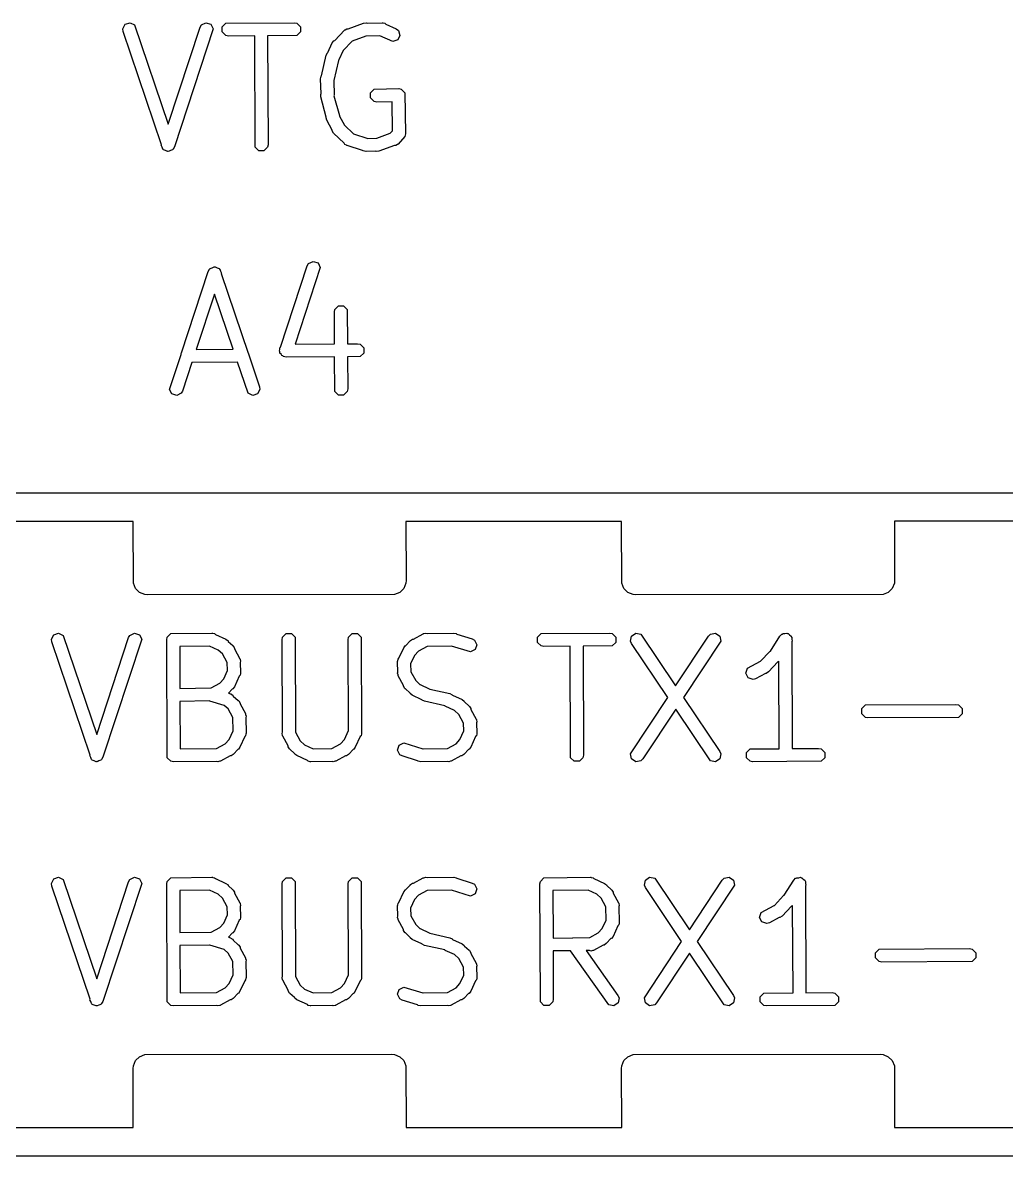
# Model space of a CAD drawing. Extents: x 134.2 to 184.8, y -90.4 to -50.
# Drawn here: x 162.55 to 167.66, y -62.69 to -56.79 of the extents above; entities that cross this region are included whole.
import ezdxf

# ---------------------------------------------------------------- set-up
doc = ezdxf.new("R2010")
doc.units = 0
doc.layers.add('BLACK', color=7, linetype='CONTINUOUS')

msp = doc.modelspace()

# ---------------------------------------------------------------- linework, layer by layer
at = {"layer": 'BLACK', "linetype": 'CONTINUOUS'}
for p, q in [((163.066516, -56.82145), (163.078496, -56.79749)), ((163.068224, -56.834999), (163.066516, -56.82145)), ((163.267285, -57.424072), (163.068224, -56.834999)), ((163.078496, -56.79749), (163.103909, -56.789019)), ((163.103909, -56.789019), (163.127869, -56.800999)), ((163.127869, -56.800999), (163.302363, -57.317372)), ((163.302363, -57.317372), (163.468224, -56.812863)), ((163.53634, -56.821449), (163.334632, -57.434999)), ((163.468224, -56.812863), (163.474987, -56.800998)), ((163.474987, -56.800998), (163.498947, -56.789018)), ((163.498947, -56.789018), (163.52436, -56.797489)), ((163.52436, -56.797489), (163.53634, -56.821449)), ((163.583378, -56.810537), (163.60232, -56.791595)), ((163.583378, -56.837325), (163.583378, -56.810537)), ((163.60232, -56.856267), (163.583378, -56.837325)), ((163.60232, -56.791595), (163.958572, -56.788931)), ((163.958572, -56.788931), (163.971966, -56.791595)), ((163.971966, -56.791595), (163.990908, -56.810537)), ((163.990908, -56.837325), (163.971966, -56.856267)), ((163.990908, -56.810537), (163.990908, -56.837325)), ((164.168482, -56.88178), (164.219537, -56.827754)), ((164.219537, -56.827754), (164.220994, -56.82678)), ((164.220994, -56.82678), (164.221354, -56.826061)), ((164.221354, -56.826061), (164.222917, -56.825494)), ((164.222917, -56.825494), (164.230892, -56.820166)), ((164.230892, -56.820166), (164.237634, -56.820166)), ((164.237634, -56.820166), (164.318932, -56.790727)), ((164.318932, -56.790727), (164.332481, -56.789019)), ((164.332481, -56.789019), (164.33656, -56.791058)), ((164.33656, -56.791058), (164.415715, -56.788931)), ((164.415715, -56.788931), (164.417434, -56.789272)), ((164.417434, -56.789272), (164.418196, -56.789019)), ((164.418196, -56.789019), (164.419763, -56.789736)), ((164.419763, -56.789736), (164.429109, -56.791595)), ((164.429109, -56.791595), (164.433567, -56.796053)), ((164.433567, -56.796053), (164.48851, -56.821197)), ((164.48851, -56.821197), (164.499298, -56.82957)), ((164.499298, -56.82957), (164.507769, -56.854983)), ((163.615714, -56.858931), (163.60232, -56.856267)), ((163.75229, -56.857909), (163.615714, -56.858931)), ((163.754807, -57.437325), (163.75229, -56.857909)), ((163.971966, -56.856267), (163.819682, -56.857405)), ((163.819682, -56.857405), (163.822143, -57.423931)), ((164.132669, -56.94462), (164.155838, -56.893992)), ((164.155838, -56.893992), (164.164211, -56.883204)), ((164.164211, -56.883204), (164.168482, -56.88178)), ((164.259227, -56.884303), (164.211892, -56.934394)), ((164.329545, -56.85884), (164.259227, -56.884303)), ((164.33, -56.858931), (164.329545, -56.85884)), ((164.403802, -56.856947), (164.33, -56.858931)), ((164.470376, -56.887414), (164.403802, -56.856947)), ((164.495789, -56.878943), (164.470376, -56.887414)), ((164.507769, -56.854983), (164.495789, -56.878943)), ((164.100198, -57.065145), (164.124617, -56.9583)), ((164.124617, -56.9583), (164.13045, -56.945952)), ((164.13045, -56.945952), (164.132669, -56.94462)), ((164.211852, -56.93442), (164.189877, -56.98244)), ((164.211892, -56.934394), (164.211852, -56.93442)), ((164.187835, -56.98507), (164.163955, -57.089563)), ((164.189877, -56.98244), (164.187835, -56.98507)), ((164.095, -57.081074), (164.097664, -57.06768)), ((164.097088, -57.15879), (164.095, -57.081074)), ((164.097664, -57.06768), (164.100198, -57.065145)), ((164.163955, -57.089563), (164.162979, -57.091627)), ((164.162979, -57.091627), (164.165, -57.166788)), ((164.354807, -57.153394), (164.373749, -57.134452)), ((164.373749, -57.134452), (164.501429, -57.131788)), ((164.501429, -57.131788), (164.514823, -57.134452)), ((164.514823, -57.134452), (164.533765, -57.153394)), ((164.095381, -57.161637), (164.097088, -57.15879)), ((164.096045, -57.175277), (164.095381, -57.161637)), ((164.124653, -57.280574), (164.096045, -57.175277)), ((164.165, -57.166788), (164.164485, -57.169373)), ((164.164485, -57.169373), (164.192527, -57.272585)), ((164.354807, -57.180182), (164.354807, -57.153394)), ((164.373749, -57.199124), (164.354807, -57.180182)), ((164.387143, -57.201788), (164.373749, -57.199124)), ((164.466845, -57.200125), (164.387143, -57.201788)), ((164.468726, -57.350821), (164.466845, -57.200125)), ((164.533765, -57.153394), (164.536429, -57.366788)), ((164.12366, -57.283555), (164.124653, -57.280574)), ((164.127267, -57.296726), (164.12366, -57.283555)), ((164.154807, -57.347366), (164.127267, -57.296726)), ((164.192527, -57.272585), (164.19265, -57.275129)), ((164.19265, -57.275129), (164.218448, -57.322565)), ((164.154807, -57.351611), (164.154807, -57.347366)), ((164.162394, -57.362966), (164.154807, -57.351611)), ((164.218398, -57.415889), (164.162394, -57.362966)), ((164.218448, -57.322565), (164.218537, -57.322891)), ((164.218537, -57.322891), (164.266132, -57.367868)), ((164.266132, -57.367868), (164.340904, -57.390677)), ((164.387597, -57.389021), (164.456837, -57.363948)), ((164.456837, -57.363948), (164.468726, -57.350821)), ((164.536429, -57.366788), (164.533765, -57.380182)), ((163.266516, -57.426412), (163.267285, -57.424072)), ((163.271327, -57.436035), (163.266516, -57.426412)), ((163.274987, -57.446864), (163.271327, -57.436035)), ((163.334632, -57.434999), (163.327869, -57.446863)), ((163.773749, -57.456267), (163.754807, -57.437325)), ((163.819479, -57.437325), (163.800537, -57.456267)), ((163.822143, -57.423931), (163.819479, -57.437325)), ((164.221354, -57.421801), (164.218398, -57.415889)), ((164.22967, -57.426541), (164.221354, -57.421801)), ((164.230892, -57.427696), (164.22967, -57.426541)), ((164.231695, -57.427696), (164.230892, -57.427696)), ((164.233218, -57.428564), (164.231695, -57.427696)), ((164.313344, -57.453005), (164.233218, -57.428564)), ((164.340904, -57.390677), (164.387143, -57.388931)), ((164.387143, -57.388931), (164.387597, -57.389021)), ((164.479509, -57.427696), (164.398211, -57.457135)), ((164.486251, -57.427696), (164.479509, -57.427696)), ((164.494227, -57.422366), (164.486251, -57.427696)), ((164.495789, -57.421801), (164.494227, -57.422366)), ((164.496147, -57.421083), (164.495789, -57.421801)), ((164.497606, -57.420109), (164.496147, -57.421083)), ((164.533765, -57.380182), (164.497606, -57.420109)), ((163.277327, -57.448034), (163.274987, -57.446864)), ((163.278496, -57.450372), (163.277327, -57.448034)), ((163.289017, -57.453879), (163.278496, -57.450372)), ((163.298947, -57.458844), (163.289017, -57.453879)), ((163.301429, -57.458016), (163.298947, -57.458844)), ((163.303909, -57.458843), (163.301429, -57.458016)), ((163.313827, -57.453884), (163.303909, -57.458843)), ((163.32436, -57.450373), (163.313827, -57.453884)), ((163.32553, -57.448032), (163.32436, -57.450373)), ((163.327869, -57.446863), (163.32553, -57.448032)), ((163.800537, -57.456267), (163.773749, -57.456267)), ((164.316606, -57.456267), (164.313344, -57.453005)), ((164.33, -57.458931), (164.316606, -57.456267)), ((164.332464, -57.458837), (164.33, -57.458931)), ((164.332481, -57.458843), (164.332464, -57.458837)), ((164.332493, -57.458836), (164.332481, -57.458843)), ((164.380986, -57.457005), (164.332493, -57.458836)), ((164.384662, -57.458843), (164.380986, -57.457005)), ((164.398211, -57.457135), (164.384662, -57.458843)), ((163.37186, -58.506339), (163.511081, -58.082863)), ((163.511081, -58.082863), (163.517844, -58.070998)), ((163.517844, -58.070998), (163.520184, -58.069828)), ((163.520184, -58.069828), (163.521353, -58.06749)), ((163.521353, -58.06749), (163.531874, -58.063983)), ((163.531874, -58.063983), (163.541804, -58.059018)), ((163.541804, -58.059018), (163.544286, -58.059845)), ((163.544286, -58.059845), (163.546766, -58.059019)), ((163.546766, -58.059019), (163.556684, -58.063978)), ((163.556684, -58.063978), (163.567217, -58.067489)), ((163.567217, -58.067489), (163.568387, -58.069829)), ((163.568387, -58.069829), (163.570726, -58.070999)), ((163.570726, -58.070999), (163.574383, -58.081821)), ((163.574383, -58.081821), (163.579197, -58.091449)), ((163.887263, -58.476651), (164.025367, -58.054293)), ((164.093483, -58.062879), (163.963248, -58.461173)), ((164.025367, -58.054293), (164.03213, -58.042428)), ((164.03213, -58.042428), (164.05609, -58.030448)), ((164.05609, -58.030448), (164.081503, -58.038919)), ((164.081503, -58.038919), (164.093483, -58.062879)), ((163.579197, -58.091449), (163.578427, -58.093789)), ((163.578427, -58.093789), (163.718412, -58.508041)), ((163.543349, -58.200489), (163.448292, -58.489629)), ((163.640477, -58.487917), (163.543349, -58.200489)), ((164.169093, -58.280537), (164.188035, -58.261595)), ((164.188035, -58.261595), (164.214823, -58.261595)), ((164.214823, -58.261595), (164.233765, -58.280537)), ((164.166429, -58.293931), (164.169093, -58.280537)), ((164.167497, -58.459759), (164.166429, -58.293931)), ((164.233765, -58.280537), (164.234916, -58.459292)), ((163.448292, -58.489629), (163.640477, -58.487917)), ((163.880802, -58.496412), (163.883378, -58.488533)), ((163.883378, -58.501564), (163.880802, -58.496412)), ((163.883378, -58.480537), (163.887263, -58.476651)), ((163.883378, -58.488533), (163.883378, -58.480537)), ((163.963248, -58.461173), (164.167497, -58.459759)), ((164.234916, -58.459292), (164.287143, -58.458931)), ((164.287143, -58.458931), (164.300537, -58.461595)), ((164.300537, -58.461595), (164.319479, -58.480537)), ((164.319479, -58.480537), (164.319479, -58.507325)), ((163.309373, -58.696412), (163.369092, -58.51476)), ((163.369092, -58.509108), (163.37186, -58.506339)), ((163.369092, -58.51476), (163.369092, -58.509108)), ((163.426051, -58.557282), (163.377489, -58.704999)), ((163.663204, -58.55517), (163.426051, -58.557282)), ((163.717844, -58.716864), (163.663204, -58.55517)), ((163.718412, -58.508041), (163.719479, -58.509108)), ((163.719479, -58.509108), (163.719479, -58.511196)), ((163.719479, -58.511196), (163.777489, -58.682863)), ((163.883378, -58.507325), (163.883378, -58.501564)), ((163.889139, -58.513086), (163.883378, -58.507325)), ((163.892782, -58.520372), (163.889139, -58.513086)), ((163.898246, -58.522193), (163.892782, -58.520372)), ((163.90232, -58.526267), (163.898246, -58.522193)), ((163.915714, -58.528931), (163.90232, -58.526267)), ((164.167932, -58.527184), (163.915714, -58.528931)), ((164.169093, -58.707325), (164.167932, -58.527184)), ((164.300537, -58.526267), (164.235351, -58.526718)), ((164.235351, -58.526718), (164.236429, -58.693931)), ((164.319479, -58.507325), (164.300537, -58.526267)), ((163.321353, -58.720372), (163.309373, -58.696412)), ((163.346766, -58.728843), (163.321353, -58.720372)), ((163.370726, -58.716863), (163.346766, -58.728843)), ((163.377489, -58.704999), (163.370726, -58.716863)), ((163.741804, -58.728844), (163.717844, -58.716864)), ((163.767217, -58.720373), (163.741804, -58.728844)), ((163.779197, -58.696413), (163.767217, -58.720373)), ((163.777489, -58.682863), (163.779197, -58.696413)), ((164.188035, -58.726267), (164.169093, -58.707325)), ((164.214823, -58.726267), (164.188035, -58.726267)), ((164.233765, -58.707325), (164.214823, -58.726267)), ((164.236429, -58.693931), (164.233765, -58.707325)), ((161.930177, -59.234509), (164.101951, -59.234407)), ((164.101951, -59.234407), (164.465, -59.234)), ((164.465, -59.234), (164.468959, -59.234389)), ((164.468959, -59.234389), (166.753658, -59.234281)), ((166.753658, -59.234281), (167.005, -59.234)), ((167.005, -59.234), (167.00774, -59.234269)), ((167.00774, -59.234269), (169.405366, -59.234156)), ((163.120269, -59.383013), (161.998882, -59.383066)), ((163.121441, -59.704632), (163.120269, -59.383013)), ((165.660269, -59.382893), (164.538881, -59.382946)), ((164.538881, -59.382946), (164.54, -59.69)), ((165.661441, -59.704632), (165.660269, -59.382893)), ((168.200268, -59.382773), (167.078881, -59.382826)), ((167.078881, -59.382826), (167.08, -59.69)), ((163.13264, -59.731668), (163.121441, -59.704632)), ((163.153332, -59.75236), (163.13264, -59.731668)), ((164.52736, -59.731668), (164.506668, -59.75236)), ((164.538559, -59.704632), (164.52736, -59.731668)), ((164.54, -59.69), (164.538559, -59.704632)), ((165.67264, -59.731668), (165.661441, -59.704632)), ((165.693332, -59.75236), (165.67264, -59.731668)), ((167.06736, -59.731668), (167.046668, -59.75236)), ((167.078559, -59.704632), (167.06736, -59.731668)), ((167.08, -59.69), (167.078559, -59.704632)), ((163.180368, -59.763559), (163.153332, -59.75236)), ((163.195, -59.765), (163.180368, -59.763559)), ((164.479632, -59.763559), (163.195, -59.765)), ((164.506668, -59.75236), (164.479632, -59.763559)), ((165.720368, -59.763559), (165.693332, -59.75236)), ((165.735, -59.765), (165.720368, -59.763559)), ((167.019632, -59.763559), (165.735, -59.765)), ((167.046668, -59.75236), (167.019632, -59.763559)), ((162.695087, -59.99645), (162.707067, -59.97249)), ((162.707067, -59.97249), (162.73248, -59.964019)), ((162.73248, -59.964019), (162.75644, -59.975999)), ((163.103558, -59.975998), (163.127518, -59.964018)), ((163.127518, -59.964018), (163.152931, -59.972489)), ((163.152931, -59.972489), (163.164911, -59.996449)), ((163.297664, -59.985537), (163.316606, -59.966595)), ((163.316606, -59.966595), (163.53, -59.963931)), ((163.53, -59.963931), (163.531719, -59.964272)), ((163.531719, -59.964272), (163.532481, -59.964019)), ((163.532481, -59.964019), (163.534048, -59.964736)), ((163.534048, -59.964736), (163.543394, -59.966595)), ((163.543394, -59.966595), (163.547852, -59.971053)), ((163.547852, -59.971053), (163.602796, -59.996197)), ((163.897664, -59.985537), (163.916606, -59.966595)), ((163.916606, -59.966595), (163.943394, -59.966595)), ((163.943394, -59.966595), (163.962336, -59.985537)), ((164.240521, -59.985537), (164.259463, -59.966595)), ((164.259463, -59.966595), (164.286251, -59.966595)), ((164.286251, -59.966595), (164.305193, -59.985537)), ((164.577993, -59.995166), (164.628633, -59.967626)), ((164.628633, -59.967626), (164.630322, -59.967163)), ((164.630322, -59.967163), (164.630891, -59.966595)), ((164.630891, -59.966595), (164.632497, -59.966567)), ((164.632497, -59.966567), (164.641804, -59.964019)), ((164.641804, -59.964019), (164.648625, -59.966292)), ((164.648625, -59.966292), (164.787142, -59.963931)), ((164.787142, -59.963931), (164.800536, -59.966595)), ((164.800536, -59.966595), (164.803797, -59.969856)), ((164.803797, -59.969856), (164.883923, -59.994298)), ((165.223377, -59.985537), (165.242319, -59.966595)), ((165.242319, -59.966595), (165.598571, -59.963931)), ((165.598571, -59.963931), (165.611965, -59.966595)), ((165.611965, -59.966595), (165.630907, -59.985537)), ((165.712347, -59.979455), (165.734636, -59.964596)), ((165.734636, -59.964596), (165.760904, -59.96985)), ((165.760904, -59.96985), (165.941207, -60.238191)), ((166.112306, -59.979517), (166.121952, -59.96985)), ((166.121952, -59.96985), (166.14822, -59.964596)), ((166.14822, -59.964596), (166.170509, -59.979456)), ((166.483736, -59.979516), (166.493382, -59.969849)), ((166.493382, -59.969849), (166.496915, -59.969142)), ((166.496915, -59.969142), (166.499463, -59.966595)), ((166.499463, -59.966595), (166.509654, -59.966595)), ((166.509654, -59.966595), (166.51965, -59.964596)), ((166.51965, -59.964596), (166.522649, -59.966595)), ((166.522649, -59.966595), (166.526251, -59.966595)), ((166.526251, -59.966595), (166.533455, -59.973799)), ((162.696795, -60.009999), (162.695087, -59.99645)), ((162.895856, -60.599072), (162.696795, -60.009999)), ((162.75644, -59.975999), (162.930934, -60.492372)), ((162.930934, -60.492372), (163.096795, -59.987863)), ((163.164911, -59.996449), (162.963203, -60.609999)), ((163.096795, -59.987863), (163.103558, -59.975998)), ((163.295, -59.998931), (163.297664, -59.985537)), ((163.297664, -60.612325), (163.295, -59.998931)), ((163.517312, -60.031592), (163.362544, -60.033524)), ((163.562368, -60.052211), (163.517312, -60.031592)), ((163.602796, -59.996197), (163.613584, -60.00457)), ((163.613584, -60.00457), (163.614735, -60.008024)), ((163.614735, -60.008024), (163.638563, -60.029605)), ((163.638563, -60.029605), (163.638646, -60.029633)), ((163.638646, -60.029633), (163.638696, -60.029726)), ((163.638696, -60.029726), (163.640463, -60.031326)), ((163.640463, -60.031326), (163.64805, -60.04268)), ((163.895, -59.998931), (163.897664, -59.985537)), ((163.897566, -60.479691), (163.895, -59.998931)), ((163.962336, -59.985537), (163.964977, -60.480352)), ((164.237857, -59.998931), (164.240521, -59.985537)), ((164.240379, -60.471553), (164.237857, -59.998931)), ((164.305193, -59.985537), (164.307857, -60.484645)), ((164.527266, -60.040421), (164.535639, -60.029633)), ((164.535639, -60.029633), (164.539094, -60.028481)), ((164.539094, -60.028481), (164.560673, -60.004652)), ((164.560673, -60.004652), (164.560701, -60.00457)), ((164.560701, -60.00457), (164.560794, -60.004519)), ((164.560794, -60.004519), (164.562393, -60.002754)), ((164.562393, -60.002754), (164.573747, -59.995166)), ((164.573747, -59.995166), (164.577993, -59.995166)), ((164.775305, -60.031697), (164.648673, -60.033856)), ((164.776074, -60.032135), (164.775305, -60.031697)), ((164.875337, -60.062414), (164.776074, -60.032135)), ((164.883923, -59.994298), (164.895788, -60.001061)), ((164.895788, -60.001061), (164.907768, -60.025021)), ((164.907768, -60.025021), (164.899297, -60.050434)), ((165.223377, -60.012325), (165.223377, -59.985537)), ((165.242319, -60.031267), (165.223377, -60.012325)), ((165.255713, -60.033931), (165.242319, -60.031267)), ((165.611965, -60.031267), (165.459681, -60.032405)), ((165.630907, -60.012325), (165.611965, -60.031267)), ((165.630907, -59.985537), (165.630907, -60.012325)), ((165.707093, -60.005723), (165.712347, -59.979455)), ((165.712306, -60.018346), (165.707093, -60.005723)), ((165.900935, -60.299078), (165.712306, -60.018346)), ((165.941207, -60.238191), (166.112306, -59.979517)), ((166.175763, -60.005724), (165.981921, -60.298784)), ((166.170509, -59.979456), (166.175763, -60.005724)), ((166.434088, -60.057809), (166.483736, -59.979516)), ((166.533455, -59.973799), (166.541939, -59.979455)), ((166.541939, -59.979455), (166.542645, -59.982989)), ((166.542645, -59.982989), (166.545193, -59.985537)), ((166.545193, -59.985537), (166.545238, -59.995953)), ((166.545238, -59.995953), (166.547192, -60.005723)), ((166.547192, -60.005723), (166.545293, -60.008716)), ((166.545293, -60.008716), (166.547709, -60.564952)), ((163.362544, -60.033524), (163.363492, -60.251723)), ((163.562394, -60.05225), (163.562368, -60.052211)), ((163.584905, -60.072638), (163.562394, -60.05225)), ((163.609457, -60.117784), (163.584905, -60.072638)), ((163.64805, -60.04268), (163.64805, -60.046924)), ((163.64805, -60.046924), (163.67559, -60.097565)), ((164.502121, -60.095364), (164.527266, -60.040421)), ((164.58328, -60.080848), (164.563269, -60.124574)), ((164.58332, -60.080822), (164.58328, -60.080848)), ((164.603707, -60.05831), (164.58332, -60.080822)), ((164.648673, -60.033856), (164.603707, -60.05831)), ((164.899297, -60.050434), (164.875337, -60.062414)), ((165.392289, -60.032909), (165.255713, -60.033931)), ((165.394806, -60.612325), (165.392289, -60.032909)), ((165.459681, -60.032405), (165.462142, -60.598931)), ((166.383245, -60.110393), (166.430965, -60.059897)), ((166.430965, -60.059897), (166.434088, -60.057809)), ((163.611014, -60.159002), (163.609457, -60.117784)), ((163.67559, -60.097565), (163.676052, -60.099254)), ((163.676052, -60.099254), (163.676621, -60.099823)), ((163.676621, -60.099823), (163.676687, -60.10157)), ((163.676687, -60.10157), (163.679197, -60.110736)), ((163.679197, -60.110736), (163.677253, -60.116567)), ((163.677253, -60.116567), (163.679285, -60.17036)), ((164.494999, -60.113217), (164.49534, -60.111497)), ((164.49703, -60.16701), (164.494999, -60.113217)), ((164.495087, -60.110736), (164.495804, -60.109168)), ((164.49534, -60.111497), (164.495087, -60.110736)), ((164.495804, -60.109168), (164.497663, -60.099823)), ((164.497663, -60.099823), (164.502121, -60.095364)), ((164.563269, -60.124574), (164.564826, -60.16579)), ((166.306516, -60.172841), (166.314987, -60.147428)), ((166.314987, -60.147428), (166.382918, -60.110483)), ((166.382918, -60.110483), (166.383245, -60.110393)), ((166.472768, -60.11421), (166.42332, -60.166537)), ((166.475189, -60.113726), (166.472768, -60.11421)), ((166.478341, -60.110566), (166.475189, -60.113726)), ((166.480317, -60.565456), (166.478341, -60.110566)), ((163.570578, -60.225264), (163.590965, -60.202754)), ((163.590965, -60.202754), (163.591004, -60.202727)), ((163.591004, -60.202727), (163.611014, -60.159002)), ((163.672162, -60.188212), (163.647019, -60.243154)), ((163.676621, -60.183754), (163.672162, -60.188212)), ((163.678479, -60.174408), (163.676621, -60.183754)), ((163.679197, -60.172841), (163.678479, -60.174408)), ((163.679285, -60.17036), (163.678943, -60.172079)), ((163.678943, -60.172079), (163.679197, -60.172841)), ((164.495087, -60.172842), (164.49703, -60.16701)), ((164.497597, -60.182007), (164.495087, -60.172842)), ((164.497663, -60.183754), (164.497597, -60.182007)), ((164.49823, -60.184321), (164.497663, -60.183754)), ((164.498694, -60.186013), (164.49823, -60.184321)), ((164.526235, -60.236652), (164.498694, -60.186013)), ((164.564826, -60.16579), (164.58938, -60.210938)), ((166.318496, -60.196801), (166.306516, -60.172841)), ((166.343909, -60.205272), (166.318496, -60.196801)), ((166.357081, -60.201665), (166.343909, -60.205272)), ((166.407721, -60.174124), (166.357081, -60.201665)), ((166.411965, -60.174124), (166.407721, -60.174124)), ((166.42332, -60.166537), (166.411965, -60.174124)), ((163.363492, -60.251723), (163.525649, -60.249699)), ((163.525649, -60.249699), (163.570578, -60.225264)), ((163.635191, -60.255094), (163.615689, -60.276629)), ((163.638646, -60.253943), (163.635191, -60.255094)), ((163.647019, -60.243154), (163.638646, -60.253943)), ((164.526235, -60.240895), (164.526235, -60.236652)), ((164.533822, -60.25225), (164.526235, -60.240895)), ((164.535588, -60.253849), (164.533822, -60.25225)), ((164.535639, -60.253943), (164.535588, -60.253849)), ((164.535721, -60.25397), (164.535639, -60.253943)), ((164.559549, -60.275551), (164.535721, -60.25397)), ((164.58938, -60.210938), (164.611891, -60.231326)), ((164.611891, -60.231326), (164.611916, -60.231364)), ((164.611916, -60.231364), (164.659938, -60.25334)), ((164.659938, -60.25334), (164.662568, -60.255381)), ((164.662568, -60.255381), (164.767059, -60.279262)), ((163.517966, -60.317298), (163.363785, -60.319223)), ((163.363785, -60.319223), (163.364857, -60.566063)), ((163.518932, -60.317849), (163.517966, -60.317298)), ((163.594056, -60.340765), (163.518932, -60.317849)), ((163.615689, -60.276629), (163.626782, -60.280013)), ((163.626782, -60.280013), (163.628305, -60.280881)), ((163.628305, -60.280881), (163.629108, -60.280881)), ((163.629108, -60.280881), (163.630471, -60.282116)), ((163.630471, -60.282116), (163.638647, -60.286776)), ((163.638647, -60.286776), (163.641154, -60.29179)), ((163.641154, -60.29179), (163.667134, -60.315319)), ((163.667134, -60.315319), (163.667217, -60.315347)), ((163.667217, -60.315347), (163.667267, -60.31544)), ((163.667267, -60.31544), (163.669033, -60.317039)), ((163.669033, -60.317039), (163.676621, -60.328394)), ((164.560701, -60.279006), (164.559549, -60.275551)), ((164.57149, -60.287379), (164.560701, -60.279006)), ((164.622116, -60.310547), (164.57149, -60.287379)), ((164.623448, -60.312767), (164.622116, -60.310547)), ((164.635796, -60.3186), (164.623448, -60.312767)), ((164.740288, -60.34248), (164.635796, -60.3186)), ((164.767059, -60.279262), (164.779407, -60.285095)), ((164.779407, -60.285095), (164.780738, -60.287314)), ((164.780738, -60.287314), (164.831367, -60.310483)), ((164.831367, -60.310483), (164.842155, -60.318856)), ((164.842155, -60.318856), (164.843306, -60.32231)), ((164.843306, -60.32231), (164.867134, -60.343891)), ((165.707093, -60.592139), (165.900935, -60.299078)), ((165.981921, -60.298784), (166.17055, -60.579516)), ((163.613475, -60.358352), (163.594056, -60.340765)), ((163.637977, -60.403403), (163.613475, -60.358352)), ((163.676621, -60.328394), (163.676621, -60.332638)), ((163.676621, -60.332638), (163.704162, -60.383278)), ((163.704162, -60.383278), (163.704625, -60.384969)), ((163.704625, -60.384969), (163.705193, -60.385537)), ((163.705193, -60.385537), (163.705237, -60.387206)), ((164.742919, -60.344522), (164.740288, -60.34248)), ((164.790939, -60.366497), (164.742919, -60.344522)), ((164.790965, -60.366536), (164.790939, -60.366497)), ((164.813476, -60.386924), (164.790965, -60.366536)), ((164.867134, -60.343891), (164.867217, -60.343919)), ((164.867217, -60.343919), (164.867267, -60.344012)), ((164.867267, -60.344012), (164.869034, -60.345612)), ((164.869034, -60.345612), (164.876621, -60.356966)), ((164.876621, -60.356966), (164.876621, -60.36121)), ((164.876621, -60.36121), (164.904161, -60.41185)), ((165.941648, -60.35967), (165.77055, -60.618346)), ((166.121952, -60.628012), (165.941648, -60.35967)), ((166.909093, -60.356966), (166.928035, -60.338024)), ((166.909093, -60.383754), (166.909093, -60.356966)), ((166.928035, -60.402696), (166.909093, -60.383754)), ((166.928035, -60.338024), (167.398572, -60.33536)), ((167.398572, -60.33536), (167.411966, -60.338024)), ((167.411966, -60.338024), (167.430908, -60.356966)), ((167.430908, -60.383754), (167.411966, -60.402696)), ((167.430908, -60.356966), (167.430908, -60.383754)), ((163.63984, -60.472731), (163.637977, -60.403403)), ((163.705237, -60.387206), (163.707769, -60.39645)), ((163.707769, -60.39645), (163.705656, -60.402786)), ((163.705656, -60.402786), (163.707857, -60.484645)), ((164.838028, -60.43207), (164.813476, -60.386924)), ((164.839585, -60.473287), (164.838028, -60.43207)), ((164.904161, -60.41185), (164.904623, -60.413539)), ((164.904623, -60.413539), (164.905192, -60.414108)), ((164.905192, -60.414108), (164.905258, -60.415855)), ((164.905258, -60.415855), (164.907768, -60.425021)), ((164.907768, -60.425021), (164.905824, -60.430851)), ((164.905824, -60.430851), (164.907856, -60.484645)), ((166.941429, -60.40536), (166.928035, -60.402696)), ((167.411966, -60.402696), (166.941429, -60.40536)), ((163.619575, -60.517013), (163.63984, -60.472731)), ((163.700734, -60.502497), (163.67559, -60.557441)), ((163.705193, -60.498039), (163.700734, -60.502497)), ((163.707051, -60.488693), (163.705193, -60.498039)), ((163.707769, -60.487126), (163.707051, -60.488693)), ((163.707857, -60.484645), (163.707515, -60.486364)), ((163.707515, -60.486364), (163.707769, -60.487126)), ((163.895088, -60.487126), (163.897566, -60.479691)), ((163.897655, -60.496502), (163.895088, -60.487126)), ((163.897664, -60.498039), (163.897655, -60.496502)), ((163.898232, -60.498607), (163.897664, -60.498039)), ((163.898695, -60.500297), (163.898232, -60.498607)), ((163.926235, -60.550937), (163.898695, -60.500297)), ((163.964977, -60.480352), (163.989379, -60.525223)), ((164.219575, -60.517013), (164.240379, -60.471553)), ((164.300734, -60.502497), (164.27559, -60.557441)), ((164.305193, -60.498039), (164.300734, -60.502497)), ((164.307051, -60.488693), (164.305193, -60.498039)), ((164.307769, -60.487126), (164.307051, -60.488693)), ((164.307857, -60.484645), (164.307515, -60.486364)), ((164.307515, -60.486364), (164.307769, -60.487126)), ((164.819574, -60.517014), (164.839585, -60.473287)), ((164.900733, -60.502497), (164.87559, -60.55744)), ((164.905192, -60.498039), (164.900733, -60.502497)), ((164.90705, -60.488693), (164.905192, -60.498039)), ((164.907768, -60.487126), (164.90705, -60.488693)), ((164.907856, -60.484645), (164.907514, -60.486364)), ((164.907514, -60.486364), (164.907768, -60.487126)), ((163.554232, -60.563978), (163.599149, -60.53955)), ((163.599149, -60.53955), (163.619536, -60.51704)), ((163.619536, -60.51704), (163.619575, -60.517013)), ((163.67559, -60.557441), (163.667217, -60.568229)), ((163.926235, -60.555182), (163.926235, -60.550937)), ((163.933822, -60.566537), (163.926235, -60.555182)), ((163.989379, -60.525223), (164.011892, -60.545611)), ((164.011892, -60.545611), (164.011918, -60.54565)), ((164.011918, -60.54565), (164.056516, -60.56606)), ((164.15415, -60.564023), (164.199149, -60.53955)), ((164.199149, -60.53955), (164.219536, -60.51704)), ((164.219536, -60.51704), (164.219575, -60.517013)), ((164.27559, -60.557441), (164.267217, -60.568229)), ((164.495087, -60.572841), (164.503558, -60.547428)), ((164.503558, -60.547428), (164.527518, -60.535448)), ((164.527518, -60.535448), (164.626781, -60.565727)), ((164.754182, -60.564005), (164.799149, -60.53955)), ((164.799149, -60.53955), (164.819536, -60.51704)), ((164.819536, -60.51704), (164.819574, -60.517014)), ((164.87559, -60.55744), (164.867217, -60.568229)), ((162.895087, -60.601412), (162.895856, -60.599072)), ((162.899898, -60.611035), (162.895087, -60.601412)), ((162.903558, -60.621864), (162.899898, -60.611035)), ((162.905898, -60.623034), (162.903558, -60.621864)), ((162.95644, -60.621863), (162.954101, -60.623032)), ((162.963203, -60.609999), (162.95644, -60.621863)), ((163.316606, -60.631267), (163.297664, -60.612325)), ((163.364857, -60.566063), (163.554232, -60.563978)), ((163.624863, -60.602696), (163.574223, -60.630236)), ((163.629109, -60.602696), (163.624863, -60.602696)), ((163.640463, -60.595108), (163.629109, -60.602696)), ((163.642061, -60.593342), (163.640463, -60.595108)), ((163.642155, -60.593292), (163.642061, -60.593342)), ((163.642182, -60.593209), (163.642155, -60.593292)), ((163.663762, -60.56938), (163.642182, -60.593209)), ((163.667217, -60.568229), (163.663762, -60.56938)), ((163.935589, -60.568137), (163.933822, -60.566537)), ((163.935639, -60.568229), (163.935589, -60.568137)), ((163.93572, -60.568256), (163.935639, -60.568229)), ((163.95955, -60.589837), (163.93572, -60.568256)), ((163.960702, -60.593292), (163.95955, -60.589837)), ((163.971491, -60.601665), (163.960702, -60.593292)), ((164.026432, -60.626808), (163.971491, -60.601665)), ((164.056516, -60.56606), (164.15415, -60.564023)), ((164.224863, -60.602696), (164.174223, -60.630236)), ((164.229109, -60.602696), (164.224863, -60.602696)), ((164.240463, -60.595108), (164.229109, -60.602696)), ((164.242061, -60.593342), (164.240463, -60.595108)), ((164.242155, -60.593292), (164.242061, -60.593342)), ((164.242182, -60.593209), (164.242155, -60.593292)), ((164.263762, -60.56938), (164.242182, -60.593209)), ((164.267217, -60.568229), (164.263762, -60.56938)), ((164.507067, -60.596801), (164.495087, -60.572841)), ((164.518931, -60.603564), (164.507067, -60.596801)), ((164.599058, -60.628005), (164.518931, -60.603564)), ((164.626781, -60.565727), (164.627549, -60.566164)), ((164.627549, -60.566164), (164.754182, -60.564005)), ((164.824863, -60.602696), (164.774223, -60.630236)), ((164.829109, -60.602696), (164.824863, -60.602696)), ((164.840463, -60.595108), (164.829109, -60.602696)), ((164.842061, -60.593342), (164.840463, -60.595108)), ((164.842155, -60.593292), (164.842061, -60.593342)), ((164.842182, -60.593209), (164.842155, -60.593292)), ((164.863762, -60.56938), (164.842182, -60.593209)), ((164.867217, -60.568229), (164.863762, -60.56938)), ((165.413748, -60.631267), (165.394806, -60.612325)), ((165.459478, -60.612325), (165.440536, -60.631267)), ((165.462142, -60.598931), (165.459478, -60.612325)), ((165.712347, -60.618407), (165.707093, -60.592139)), ((165.734636, -60.633266), (165.712347, -60.618407)), ((165.77055, -60.618346), (165.760904, -60.628012)), ((166.170509, -60.618406), (166.14822, -60.633266)), ((166.175763, -60.592138), (166.170509, -60.618406)), ((166.17055, -60.579516), (166.175763, -60.592138)), ((166.309092, -60.585537), (166.328034, -60.566595)), ((166.309092, -60.612325), (166.309092, -60.585537)), ((166.328034, -60.631267), (166.309092, -60.612325)), ((166.328034, -60.566595), (166.480317, -60.565456)), ((166.547709, -60.564952), (166.684285, -60.563931)), ((166.684285, -60.563931), (166.697679, -60.566595)), ((166.697679, -60.566595), (166.716621, -60.585537)), ((166.716621, -60.612325), (166.697679, -60.631267)), ((166.716621, -60.585537), (166.716621, -60.612325)), ((162.907067, -60.625372), (162.905898, -60.623034)), ((162.917588, -60.628879), (162.907067, -60.625372)), ((162.927518, -60.633844), (162.917588, -60.628879)), ((162.93, -60.633016), (162.927518, -60.633844)), ((162.93248, -60.633843), (162.93, -60.633016)), ((162.942398, -60.628884), (162.93248, -60.633843)), ((162.952931, -60.625373), (162.942398, -60.628884)), ((162.954101, -60.623032), (162.952931, -60.625373)), ((163.33, -60.633931), (163.316606, -60.631267)), ((163.55392, -60.631465), (163.33, -60.633931)), ((163.561052, -60.633843), (163.55392, -60.631465)), ((163.570395, -60.631284), (163.561052, -60.633843)), ((163.571965, -60.631267), (163.570395, -60.631284)), ((163.572533, -60.630698), (163.571965, -60.631267)), ((163.574223, -60.630236), (163.572533, -60.630698)), ((164.030891, -60.631267), (164.026432, -60.626808)), ((164.040236, -60.633125), (164.030891, -60.631267)), ((164.041804, -60.633843), (164.040236, -60.633125)), ((164.042565, -60.633589), (164.041804, -60.633843)), ((164.044285, -60.633931), (164.042565, -60.633589)), ((164.154422, -60.631633), (164.044285, -60.633931)), ((164.161052, -60.633843), (164.154422, -60.631633)), ((164.170334, -60.631301), (164.161052, -60.633843)), ((164.171965, -60.631267), (164.170334, -60.631301)), ((164.172533, -60.630698), (164.171965, -60.631267)), ((164.174223, -60.630236), (164.172533, -60.630698)), ((164.60232, -60.631267), (164.599058, -60.628005)), ((164.615714, -60.633931), (164.60232, -60.631267)), ((164.754231, -60.631569), (164.615714, -60.633931)), ((164.761052, -60.633843), (164.754231, -60.631569)), ((164.770358, -60.631294), (164.761052, -60.633843)), ((164.771965, -60.631267), (164.770358, -60.631294)), ((164.772533, -60.630698), (164.771965, -60.631267)), ((164.774223, -60.630236), (164.772533, -60.630698)), ((165.440536, -60.631267), (165.413748, -60.631267)), ((165.760904, -60.628012), (165.734636, -60.633266)), ((166.14822, -60.633266), (166.121952, -60.628012)), ((166.341428, -60.633931), (166.328034, -60.631267)), ((166.697679, -60.631267), (166.341428, -60.633931)), ((162.695087, -61.26645), (162.707067, -61.24249)), ((162.696795, -61.279999), (162.695087, -61.26645)), ((162.707067, -61.24249), (162.73248, -61.234019)), ((162.73248, -61.234019), (162.75644, -61.245999)), ((162.75644, -61.245999), (162.930934, -61.762372)), ((162.930934, -61.762372), (163.096795, -61.257863)), ((163.164911, -61.266449), (162.963203, -61.879999)), ((163.096795, -61.257863), (163.103558, -61.245998)), ((163.103558, -61.245998), (163.127518, -61.234018)), ((163.127518, -61.234018), (163.152931, -61.242489)), ((163.152931, -61.242489), (163.164911, -61.266449)), ((163.295, -61.268931), (163.297664, -61.255537)), ((163.297664, -61.882325), (163.295, -61.268931)), ((163.297664, -61.255537), (163.316606, -61.236595)), ((163.316606, -61.236595), (163.53, -61.233931)), ((163.53, -61.233931), (163.531719, -61.234272)), ((163.531719, -61.234272), (163.532481, -61.234019)), ((163.532481, -61.234019), (163.534048, -61.234736)), ((163.534048, -61.234736), (163.543394, -61.236595)), ((163.543394, -61.236595), (163.547852, -61.241053)), ((163.547852, -61.241053), (163.602796, -61.266197)), ((163.602796, -61.266197), (163.613584, -61.27457)), ((163.895, -61.268931), (163.897664, -61.255537)), ((163.897566, -61.749691), (163.895, -61.268931)), ((163.897664, -61.255537), (163.916606, -61.236595)), ((163.916606, -61.236595), (163.943394, -61.236595)), ((163.943394, -61.236595), (163.962336, -61.255537)), ((163.962336, -61.255537), (163.964977, -61.750352)), ((164.237857, -61.268931), (164.240521, -61.255537)), ((164.240379, -61.741553), (164.237857, -61.268931)), ((164.240521, -61.255537), (164.259463, -61.236595)), ((164.259463, -61.236595), (164.286251, -61.236595)), ((164.286251, -61.236595), (164.305193, -61.255537)), ((164.305193, -61.255537), (164.307857, -61.754645)), ((164.562393, -61.272754), (164.573747, -61.265166)), ((164.573747, -61.265166), (164.577993, -61.265166)), ((164.577993, -61.265166), (164.628633, -61.237626)), ((164.628633, -61.237626), (164.630322, -61.237163)), ((164.630322, -61.237163), (164.630891, -61.236595)), ((164.630891, -61.236595), (164.632497, -61.236567)), ((164.632497, -61.236567), (164.641804, -61.234019)), ((164.641804, -61.234019), (164.648625, -61.236292)), ((164.648625, -61.236292), (164.787142, -61.233931)), ((164.787142, -61.233931), (164.800536, -61.236595)), ((164.800536, -61.236595), (164.803797, -61.239856)), ((164.803797, -61.239856), (164.883923, -61.264298)), ((164.883923, -61.264298), (164.895788, -61.271061)), ((165.235, -61.268931), (165.237664, -61.255537)), ((165.237664, -61.882325), (165.235, -61.268931)), ((165.237664, -61.255537), (165.256606, -61.236595)), ((165.256606, -61.236595), (165.498571, -61.233931)), ((165.498571, -61.233931), (165.50029, -61.234272)), ((165.50029, -61.234272), (165.501052, -61.234019)), ((165.501052, -61.234019), (165.502619, -61.234736)), ((165.502619, -61.234736), (165.511965, -61.236595)), ((165.511965, -61.236595), (165.516423, -61.241053)), ((165.516423, -61.241053), (165.571367, -61.266197)), ((165.571367, -61.266197), (165.582155, -61.27457)), ((165.778522, -61.275723), (165.783776, -61.249455)), ((165.783776, -61.249455), (165.806065, -61.234596)), ((165.806065, -61.234596), (165.832333, -61.23985)), ((165.832333, -61.23985), (166.012636, -61.508191)), ((166.012636, -61.508191), (166.183735, -61.249517)), ((166.183735, -61.249517), (166.193381, -61.23985)), ((166.193381, -61.23985), (166.219649, -61.234596)), ((166.219649, -61.234596), (166.241938, -61.249456)), ((166.241938, -61.249456), (166.247192, -61.275724)), ((166.505517, -61.327809), (166.555165, -61.249516)), ((166.555165, -61.249516), (166.564811, -61.239849)), ((166.564811, -61.239849), (166.568344, -61.239142)), ((166.568344, -61.239142), (166.570892, -61.236595)), ((166.570892, -61.236595), (166.581083, -61.236595)), ((166.581083, -61.236595), (166.591079, -61.234596)), ((166.591079, -61.234596), (166.594078, -61.236595)), ((166.594078, -61.236595), (166.59768, -61.236595)), ((166.59768, -61.236595), (166.604884, -61.243799)), ((166.604884, -61.243799), (166.613368, -61.249455)), ((166.613368, -61.249455), (166.614074, -61.252989)), ((166.614074, -61.252989), (166.616622, -61.255537)), ((166.616622, -61.255537), (166.616667, -61.265953)), ((166.616667, -61.265953), (166.618621, -61.275723)), ((162.895856, -61.869072), (162.696795, -61.279999)), ((163.517312, -61.301592), (163.362544, -61.303524)), ((163.362544, -61.303524), (163.363492, -61.521723)), ((163.562368, -61.322211), (163.517312, -61.301592)), ((163.562394, -61.32225), (163.562368, -61.322211)), ((163.584905, -61.342638), (163.562394, -61.32225)), ((163.613584, -61.27457), (163.614735, -61.278024)), ((163.614735, -61.278024), (163.638563, -61.299605)), ((163.638563, -61.299605), (163.638646, -61.299633)), ((163.638646, -61.299633), (163.638696, -61.299726)), ((163.638696, -61.299726), (163.640463, -61.301326)), ((163.640463, -61.301326), (163.64805, -61.31268)), ((163.64805, -61.31268), (163.64805, -61.316924)), ((163.64805, -61.316924), (163.67559, -61.367565)), ((164.502121, -61.365364), (164.527266, -61.310421)), ((164.527266, -61.310421), (164.535639, -61.299633)), ((164.535639, -61.299633), (164.539094, -61.298481)), ((164.539094, -61.298481), (164.560673, -61.274652)), ((164.560673, -61.274652), (164.560701, -61.27457)), ((164.560701, -61.27457), (164.560794, -61.274519)), ((164.560794, -61.274519), (164.562393, -61.272754)), ((164.603707, -61.32831), (164.58332, -61.350822)), ((164.648673, -61.303856), (164.603707, -61.32831)), ((164.775305, -61.301697), (164.648673, -61.303856)), ((164.776074, -61.302135), (164.775305, -61.301697)), ((164.875337, -61.332414), (164.776074, -61.302135)), ((164.899297, -61.320434), (164.875337, -61.332414)), ((164.895788, -61.271061), (164.907768, -61.295021)), ((164.907768, -61.295021), (164.899297, -61.320434)), ((165.485801, -61.301555), (165.302544, -61.303572)), ((165.302544, -61.303572), (165.303616, -61.550363)), ((165.530939, -61.322211), (165.485801, -61.301555)), ((165.530965, -61.32225), (165.530939, -61.322211)), ((165.553475, -61.342637), (165.530965, -61.32225)), ((165.582155, -61.27457), (165.583306, -61.278024)), ((165.583306, -61.278024), (165.607134, -61.299605)), ((165.607134, -61.299605), (165.607217, -61.299633)), ((165.607217, -61.299633), (165.607267, -61.299726)), ((165.607267, -61.299726), (165.609034, -61.301326)), ((165.609034, -61.301326), (165.616621, -61.31268)), ((165.616621, -61.31268), (165.616621, -61.316924)), ((165.616621, -61.316924), (165.644162, -61.367564)), ((165.783735, -61.288346), (165.778522, -61.275723)), ((165.972364, -61.569078), (165.783735, -61.288346)), ((166.247192, -61.275724), (166.05335, -61.568784)), ((166.502394, -61.329897), (166.505517, -61.327809)), ((166.618621, -61.275723), (166.616722, -61.278716)), ((166.616722, -61.278716), (166.619138, -61.834952)), ((163.609457, -61.387784), (163.584905, -61.342638)), ((163.611014, -61.429002), (163.609457, -61.387784)), ((163.67559, -61.367565), (163.676052, -61.369254)), ((163.676052, -61.369254), (163.676621, -61.369823)), ((163.676621, -61.369823), (163.676687, -61.37157)), ((163.676687, -61.37157), (163.679197, -61.380736)), ((163.679197, -61.380736), (163.677253, -61.386567)), ((163.677253, -61.386567), (163.679285, -61.44036)), ((164.494999, -61.383217), (164.49534, -61.381497)), ((164.49703, -61.43701), (164.494999, -61.383217)), ((164.495087, -61.380736), (164.495804, -61.379168)), ((164.49534, -61.381497), (164.495087, -61.380736)), ((164.495804, -61.379168), (164.497663, -61.369823)), ((164.497663, -61.369823), (164.502121, -61.365364)), ((164.58328, -61.350848), (164.563269, -61.394574)), ((164.58332, -61.350822), (164.58328, -61.350848)), ((165.577977, -61.387689), (165.553475, -61.342637)), ((165.57984, -61.457017), (165.577977, -61.387689)), ((165.644162, -61.367564), (165.644625, -61.369255)), ((165.644625, -61.369255), (165.645193, -61.369823)), ((165.645193, -61.369823), (165.645237, -61.371492)), ((165.645237, -61.371492), (165.647769, -61.380736)), ((165.647769, -61.380736), (165.645656, -61.387072)), ((165.645656, -61.387072), (165.647857, -61.468931)), ((166.386416, -61.417428), (166.454347, -61.380483)), ((166.454347, -61.380483), (166.454674, -61.380393)), ((166.454674, -61.380393), (166.502394, -61.329897)), ((166.544197, -61.38421), (166.494749, -61.436537)), ((166.546618, -61.383726), (166.544197, -61.38421)), ((166.54977, -61.380566), (166.546618, -61.383726)), ((166.551746, -61.835456), (166.54977, -61.380566)), ((163.591004, -61.472727), (163.611014, -61.429002)), ((163.678479, -61.444408), (163.676621, -61.453754)), ((163.679197, -61.442841), (163.678479, -61.444408)), ((163.679285, -61.44036), (163.678943, -61.442079)), ((163.678943, -61.442079), (163.679197, -61.442841)), ((164.495087, -61.442842), (164.49703, -61.43701)), ((164.497597, -61.452007), (164.495087, -61.442842)), ((164.563269, -61.394574), (164.564826, -61.43579)), ((164.564826, -61.43579), (164.58938, -61.480938)), ((166.377945, -61.442841), (166.386416, -61.417428)), ((166.389925, -61.466801), (166.377945, -61.442841)), ((166.47915, -61.444124), (166.42851, -61.471665)), ((166.483394, -61.444124), (166.47915, -61.444124)), ((166.494749, -61.436537), (166.483394, -61.444124)), ((163.525649, -61.519699), (163.570578, -61.495264)), ((163.570578, -61.495264), (163.590965, -61.472754)), ((163.590965, -61.472754), (163.591004, -61.472727)), ((163.672162, -61.458212), (163.647019, -61.513154)), ((163.676621, -61.453754), (163.672162, -61.458212)), ((164.497663, -61.453754), (164.497597, -61.452007)), ((164.49823, -61.454321), (164.497663, -61.453754)), ((164.498694, -61.456013), (164.49823, -61.454321)), ((164.526235, -61.506652), (164.498694, -61.456013)), ((164.58938, -61.480938), (164.611891, -61.501326)), ((164.611891, -61.501326), (164.611916, -61.501364)), ((164.611916, -61.501364), (164.659938, -61.52334)), ((165.53915, -61.523835), (165.559536, -61.501326)), ((165.559536, -61.501326), (165.559575, -61.501299)), ((165.559575, -61.501299), (165.57984, -61.457017)), ((165.640734, -61.486783), (165.61559, -61.541727)), ((165.645193, -61.482325), (165.640734, -61.486783)), ((165.647051, -61.472979), (165.645193, -61.482325)), ((165.647769, -61.471412), (165.647051, -61.472979)), ((165.647857, -61.468931), (165.647515, -61.47065)), ((165.647515, -61.47065), (165.647769, -61.471412)), ((166.415338, -61.475272), (166.389925, -61.466801)), ((166.42851, -61.471665), (166.415338, -61.475272)), ((163.363492, -61.521723), (163.525649, -61.519699)), ((163.635191, -61.525094), (163.615689, -61.546629)), ((163.615689, -61.546629), (163.626782, -61.550013)), ((163.626782, -61.550013), (163.628305, -61.550881)), ((163.628305, -61.550881), (163.629108, -61.550881)), ((163.629108, -61.550881), (163.630471, -61.552116)), ((163.630471, -61.552116), (163.638647, -61.556776)), ((163.638646, -61.523943), (163.635191, -61.525094)), ((163.647019, -61.513154), (163.638646, -61.523943)), ((163.638647, -61.556776), (163.641154, -61.56179)), ((163.641154, -61.56179), (163.667134, -61.585319)), ((164.526235, -61.510895), (164.526235, -61.506652)), ((164.533822, -61.52225), (164.526235, -61.510895)), ((164.535588, -61.523849), (164.533822, -61.52225)), ((164.535639, -61.523943), (164.535588, -61.523849)), ((164.535721, -61.52397), (164.535639, -61.523943)), ((164.559549, -61.545551), (164.535721, -61.52397)), ((164.560701, -61.549006), (164.559549, -61.545551)), ((164.57149, -61.557379), (164.560701, -61.549006)), ((164.622116, -61.580547), (164.57149, -61.557379)), ((164.659938, -61.52334), (164.662568, -61.525381)), ((164.662568, -61.525381), (164.767059, -61.549262)), ((164.767059, -61.549262), (164.779407, -61.555095)), ((164.779407, -61.555095), (164.780738, -61.557314)), ((164.780738, -61.557314), (164.831367, -61.580483)), ((165.303616, -61.550363), (165.404997, -61.549247)), ((165.404997, -61.549247), (165.405286, -61.549045)), ((165.405286, -61.549045), (165.406347, -61.549232)), ((165.406347, -61.549232), (165.494231, -61.548264)), ((165.494231, -61.548264), (165.53915, -61.523835)), ((165.603762, -61.553666), (165.582182, -61.577495)), ((165.607217, -61.552515), (165.603762, -61.553666)), ((165.61559, -61.541727), (165.607217, -61.552515)), ((163.517966, -61.587298), (163.363785, -61.589223)), ((163.363785, -61.589223), (163.364857, -61.836063)), ((163.518932, -61.587849), (163.517966, -61.587298)), ((163.594056, -61.610765), (163.518932, -61.587849)), ((163.613475, -61.628352), (163.594056, -61.610765)), ((163.667134, -61.585319), (163.667217, -61.585347)), ((163.667217, -61.585347), (163.667267, -61.58544)), ((163.667267, -61.58544), (163.669033, -61.587039)), ((163.669033, -61.587039), (163.676621, -61.598394)), ((163.676621, -61.598394), (163.676621, -61.602638)), ((163.676621, -61.602638), (163.704162, -61.653278)), ((164.623448, -61.582767), (164.622116, -61.580547)), ((164.635796, -61.5886), (164.623448, -61.582767)), ((164.740288, -61.61248), (164.635796, -61.5886)), ((164.742919, -61.614522), (164.740288, -61.61248)), ((164.790939, -61.636497), (164.742919, -61.614522)), ((164.831367, -61.580483), (164.842155, -61.588856)), ((164.842155, -61.588856), (164.843306, -61.59231)), ((164.843306, -61.59231), (164.867134, -61.613891)), ((164.867134, -61.613891), (164.867217, -61.613919)), ((164.867217, -61.613919), (164.867267, -61.614012)), ((164.867267, -61.614012), (164.869034, -61.615612)), ((164.869034, -61.615612), (164.876621, -61.626966)), ((165.393829, -61.616853), (165.303909, -61.617843)), ((165.303909, -61.617843), (165.305, -61.868931)), ((165.594047, -61.898447), (165.393829, -61.616853)), ((165.49392, -61.615751), (165.475927, -61.615949)), ((165.475927, -61.615949), (165.64153, -61.848859)), ((165.501052, -61.618129), (165.49392, -61.615751)), ((165.510395, -61.61557), (165.501052, -61.618129)), ((165.511965, -61.615553), (165.510395, -61.61557)), ((165.512532, -61.614985), (165.511965, -61.615553)), ((165.514224, -61.614522), (165.512532, -61.614985)), ((165.564864, -61.586981), (165.514224, -61.614522)), ((165.569108, -61.586981), (165.564864, -61.586981)), ((165.580463, -61.579394), (165.569108, -61.586981)), ((165.582063, -61.577626), (165.580463, -61.579394)), ((165.582155, -61.577577), (165.582063, -61.577626)), ((165.582182, -61.577495), (165.582155, -61.577577)), ((165.778522, -61.862139), (165.972364, -61.569078)), ((166.05335, -61.568784), (166.241979, -61.849516)), ((166.980522, -61.626966), (166.999464, -61.608024)), ((166.999464, -61.608024), (167.470001, -61.60536)), ((167.470001, -61.60536), (167.483395, -61.608024)), ((167.483395, -61.608024), (167.502337, -61.626966)), ((163.637977, -61.673403), (163.613475, -61.628352)), ((163.63984, -61.742731), (163.637977, -61.673403)), ((163.704162, -61.653278), (163.704625, -61.654969)), ((163.704625, -61.654969), (163.705193, -61.655537)), ((163.705193, -61.655537), (163.705237, -61.657206)), ((163.705237, -61.657206), (163.707769, -61.66645)), ((163.707769, -61.66645), (163.705656, -61.672786)), ((163.705656, -61.672786), (163.707857, -61.754645)), ((164.790965, -61.636536), (164.790939, -61.636497)), ((164.813476, -61.656924), (164.790965, -61.636536)), ((164.838028, -61.70207), (164.813476, -61.656924)), ((164.876621, -61.626966), (164.876621, -61.63121)), ((164.876621, -61.63121), (164.904161, -61.68185)), ((164.904161, -61.68185), (164.904623, -61.683539)), ((166.013077, -61.62967), (165.841979, -61.888346)), ((166.193381, -61.898012), (166.013077, -61.62967)), ((166.980522, -61.653754), (166.980522, -61.626966)), ((166.999464, -61.672696), (166.980522, -61.653754)), ((167.012858, -61.67536), (166.999464, -61.672696)), ((167.483395, -61.672696), (167.012858, -61.67536)), ((167.502337, -61.653754), (167.483395, -61.672696)), ((167.502337, -61.626966), (167.502337, -61.653754)), ((164.219575, -61.787013), (164.240379, -61.741553)), ((164.839585, -61.743287), (164.838028, -61.70207)), ((164.904623, -61.683539), (164.905192, -61.684108)), ((164.905192, -61.684108), (164.905258, -61.685855)), ((164.905258, -61.685855), (164.907768, -61.695021)), ((164.907768, -61.695021), (164.905824, -61.700851)), ((164.905824, -61.700851), (164.907856, -61.754645)), ((163.599149, -61.80955), (163.619536, -61.78704)), ((163.619536, -61.78704), (163.619575, -61.787013)), ((163.619575, -61.787013), (163.63984, -61.742731)), ((163.700734, -61.772497), (163.67559, -61.827441)), ((163.705193, -61.768039), (163.700734, -61.772497)), ((163.707051, -61.758693), (163.705193, -61.768039)), ((163.707769, -61.757126), (163.707051, -61.758693)), ((163.707857, -61.754645), (163.707515, -61.756364)), ((163.707515, -61.756364), (163.707769, -61.757126)), ((163.895088, -61.757126), (163.897566, -61.749691)), ((163.897655, -61.766502), (163.895088, -61.757126)), ((163.897664, -61.768039), (163.897655, -61.766502)), ((163.898232, -61.768607), (163.897664, -61.768039)), ((163.898695, -61.770297), (163.898232, -61.768607)), ((163.926235, -61.820937), (163.898695, -61.770297)), ((163.964977, -61.750352), (163.989379, -61.795223)), ((163.989379, -61.795223), (164.011892, -61.815611)), ((164.199149, -61.80955), (164.219536, -61.78704)), ((164.219536, -61.78704), (164.219575, -61.787013)), ((164.300734, -61.772497), (164.27559, -61.827441)), ((164.305193, -61.768039), (164.300734, -61.772497)), ((164.307051, -61.758693), (164.305193, -61.768039)), ((164.307769, -61.757126), (164.307051, -61.758693)), ((164.307857, -61.754645), (164.307515, -61.756364)), ((164.307515, -61.756364), (164.307769, -61.757126)), ((164.799149, -61.80955), (164.819536, -61.78704)), ((164.819536, -61.78704), (164.819574, -61.787014)), ((164.819574, -61.787014), (164.839585, -61.743287)), ((164.900733, -61.772497), (164.87559, -61.82744)), ((164.905192, -61.768039), (164.900733, -61.772497)), ((164.90705, -61.758693), (164.905192, -61.768039)), ((164.907768, -61.757126), (164.90705, -61.758693)), ((164.907856, -61.754645), (164.907514, -61.756364)), ((164.907514, -61.756364), (164.907768, -61.757126)), ((163.364857, -61.836063), (163.554232, -61.833978)), ((163.554232, -61.833978), (163.599149, -61.80955)), ((163.663762, -61.83938), (163.642182, -61.863209)), ((163.667217, -61.838229), (163.663762, -61.83938)), ((163.67559, -61.827441), (163.667217, -61.838229)), ((163.926235, -61.825182), (163.926235, -61.820937)), ((163.933822, -61.836537), (163.926235, -61.825182)), ((163.935589, -61.838137), (163.933822, -61.836537)), ((163.935639, -61.838229), (163.935589, -61.838137)), ((163.93572, -61.838256), (163.935639, -61.838229)), ((163.95955, -61.859837), (163.93572, -61.838256)), ((163.960702, -61.863292), (163.95955, -61.859837)), ((164.011892, -61.815611), (164.011918, -61.81565)), ((164.011918, -61.81565), (164.056516, -61.83606)), ((164.056516, -61.83606), (164.15415, -61.834023)), ((164.15415, -61.834023), (164.199149, -61.80955)), ((164.263762, -61.83938), (164.242182, -61.863209)), ((164.267217, -61.838229), (164.263762, -61.83938)), ((164.27559, -61.827441), (164.267217, -61.838229)), ((164.495087, -61.842841), (164.503558, -61.817428)), ((164.507067, -61.866801), (164.495087, -61.842841)), ((164.503558, -61.817428), (164.527518, -61.805448)), ((164.527518, -61.805448), (164.626781, -61.835727)), ((164.626781, -61.835727), (164.627549, -61.836164)), ((164.627549, -61.836164), (164.754182, -61.834005)), ((164.754182, -61.834005), (164.799149, -61.80955)), ((164.863762, -61.83938), (164.842182, -61.863209)), ((164.867217, -61.838229), (164.863762, -61.83938)), ((164.87559, -61.82744), (164.867217, -61.838229)), ((165.64153, -61.848859), (165.647028, -61.86136)), ((166.241979, -61.849516), (166.247192, -61.862138)), ((166.380521, -61.855537), (166.399463, -61.836595)), ((166.380521, -61.882325), (166.380521, -61.855537)), ((166.399463, -61.836595), (166.551746, -61.835456)), ((166.619138, -61.834952), (166.755714, -61.833931)), ((166.755714, -61.833931), (166.769108, -61.836595)), ((166.769108, -61.836595), (166.78805, -61.855537)), ((166.78805, -61.855537), (166.78805, -61.882325)), ((162.895087, -61.871412), (162.895856, -61.869072)), ((162.899898, -61.881035), (162.895087, -61.871412)), ((162.903558, -61.891864), (162.899898, -61.881035)), ((162.905898, -61.893034), (162.903558, -61.891864)), ((162.907067, -61.895372), (162.905898, -61.893034)), ((162.917588, -61.898879), (162.907067, -61.895372)), ((162.927518, -61.903844), (162.917588, -61.898879)), ((162.93, -61.903016), (162.927518, -61.903844)), ((162.93248, -61.903843), (162.93, -61.903016)), ((162.942398, -61.898884), (162.93248, -61.903843)), ((162.952931, -61.895373), (162.942398, -61.898884)), ((162.954101, -61.893032), (162.952931, -61.895373)), ((162.95644, -61.891863), (162.954101, -61.893032)), ((162.963203, -61.879999), (162.95644, -61.891863)), ((163.316606, -61.901267), (163.297664, -61.882325)), ((163.33, -61.903931), (163.316606, -61.901267)), ((163.55392, -61.901465), (163.33, -61.903931)), ((163.561052, -61.903843), (163.55392, -61.901465)), ((163.570395, -61.901284), (163.561052, -61.903843)), ((163.571965, -61.901267), (163.570395, -61.901284)), ((163.572533, -61.900698), (163.571965, -61.901267)), ((163.574223, -61.900236), (163.572533, -61.900698)), ((163.624863, -61.872696), (163.574223, -61.900236)), ((163.629109, -61.872696), (163.624863, -61.872696)), ((163.640463, -61.865108), (163.629109, -61.872696)), ((163.642061, -61.863342), (163.640463, -61.865108)), ((163.642155, -61.863292), (163.642061, -61.863342)), ((163.642182, -61.863209), (163.642155, -61.863292)), ((163.971491, -61.871665), (163.960702, -61.863292)), ((164.026432, -61.896808), (163.971491, -61.871665)), ((164.030891, -61.901267), (164.026432, -61.896808)), ((164.040236, -61.903125), (164.030891, -61.901267)), ((164.041804, -61.903843), (164.040236, -61.903125)), ((164.042565, -61.903589), (164.041804, -61.903843)), ((164.044285, -61.903931), (164.042565, -61.903589)), ((164.154422, -61.901633), (164.044285, -61.903931)), ((164.161052, -61.903843), (164.154422, -61.901633)), ((164.170334, -61.901301), (164.161052, -61.903843)), ((164.171965, -61.901267), (164.170334, -61.901301)), ((164.172533, -61.900698), (164.171965, -61.901267)), ((164.174223, -61.900236), (164.172533, -61.900698)), ((164.224863, -61.872696), (164.174223, -61.900236)), ((164.229109, -61.872696), (164.224863, -61.872696)), ((164.240463, -61.865108), (164.229109, -61.872696)), ((164.242061, -61.863342), (164.240463, -61.865108)), ((164.242155, -61.863292), (164.242061, -61.863342)), ((164.242182, -61.863209), (164.242155, -61.863292)), ((164.518931, -61.873564), (164.507067, -61.866801)), ((164.599058, -61.898005), (164.518931, -61.873564)), ((164.60232, -61.901267), (164.599058, -61.898005)), ((164.615714, -61.903931), (164.60232, -61.901267)), ((164.754231, -61.901569), (164.615714, -61.903931)), ((164.761052, -61.903843), (164.754231, -61.901569)), ((164.770358, -61.901294), (164.761052, -61.903843)), ((164.771965, -61.901267), (164.770358, -61.901294)), ((164.772533, -61.900698), (164.771965, -61.901267)), ((164.774223, -61.900236), (164.772533, -61.900698)), ((164.824863, -61.872696), (164.774223, -61.900236)), ((164.829109, -61.872696), (164.824863, -61.872696)), ((164.840463, -61.865108), (164.829109, -61.872696)), ((164.842061, -61.863342), (164.840463, -61.865108)), ((164.842155, -61.863292), (164.842061, -61.863342)), ((164.842182, -61.863209), (164.842155, -61.863292)), ((165.256606, -61.901267), (165.237664, -61.882325)), ((165.283394, -61.901267), (165.256606, -61.901267)), ((165.302336, -61.882325), (165.283394, -61.901267)), ((165.305, -61.868931), (165.302336, -61.882325)), ((165.620427, -61.903102), (165.594047, -61.898447)), ((165.642373, -61.88774), (165.620427, -61.903102)), ((165.647028, -61.86136), (165.642373, -61.88774)), ((165.783776, -61.888407), (165.778522, -61.862139)), ((165.806065, -61.903266), (165.783776, -61.888407)), ((165.832333, -61.898012), (165.806065, -61.903266)), ((165.841979, -61.888346), (165.832333, -61.898012)), ((166.219649, -61.903266), (166.193381, -61.898012)), ((166.241938, -61.888406), (166.219649, -61.903266)), ((166.247192, -61.862138), (166.241938, -61.888406)), ((166.399463, -61.901267), (166.380521, -61.882325)), ((166.412857, -61.903931), (166.399463, -61.901267)), ((166.769108, -61.901267), (166.412857, -61.903931)), ((166.78805, -61.882325), (166.769108, -61.901267)), ((163.180368, -62.156441), (164.465, -62.155)), ((164.465, -62.155), (164.479632, -62.156441)), ((165.720368, -62.156441), (167.005, -62.155)), ((167.005, -62.155), (167.019632, -62.156441)), ((163.121441, -62.215368), (163.13264, -62.188332)), ((163.13264, -62.188332), (163.153332, -62.16764)), ((163.153332, -62.16764), (163.180368, -62.156441)), ((164.479632, -62.156441), (164.506668, -62.16764)), ((164.506668, -62.16764), (164.52736, -62.188332)), ((164.52736, -62.188332), (164.538559, -62.215368)), ((165.661441, -62.215368), (165.67264, -62.188332)), ((165.67264, -62.188332), (165.693332, -62.16764)), ((165.693332, -62.16764), (165.720368, -62.156441)), ((167.019632, -62.156441), (167.046668, -62.16764)), ((167.046668, -62.16764), (167.06736, -62.188332)), ((167.06736, -62.188332), (167.078559, -62.215368)), ((163.12, -62.23), (163.121441, -62.215368)), ((163.121116, -62.536453), (163.12, -62.23)), ((164.538559, -62.215368), (164.539728, -62.536386)), ((165.66, -62.23), (165.661441, -62.215368)), ((165.661115, -62.536333), (165.66, -62.23)), ((167.078559, -62.215368), (167.079727, -62.536266)), ((161.999728, -62.536506), (163.121116, -62.536453)), ((164.539728, -62.536386), (165.661115, -62.536333)), ((167.079727, -62.536266), (168.201115, -62.536213)), ((163.18495, -62.68501), (161.464876, -62.685091)), ((163.195, -62.686), (163.18495, -62.68501)), ((164.116583, -62.684966), (163.195, -62.686)), ((165.723731, -62.68489), (164.116583, -62.684966)), ((165.735, -62.686), (165.723731, -62.68489)), ((166.76829, -62.68484), (165.735, -62.686)), ((168.262513, -62.68477), (166.76829, -62.68484))]:
    msp.add_line(p, q, dxfattribs=at)

doc.saveas('drawing.dxf')
